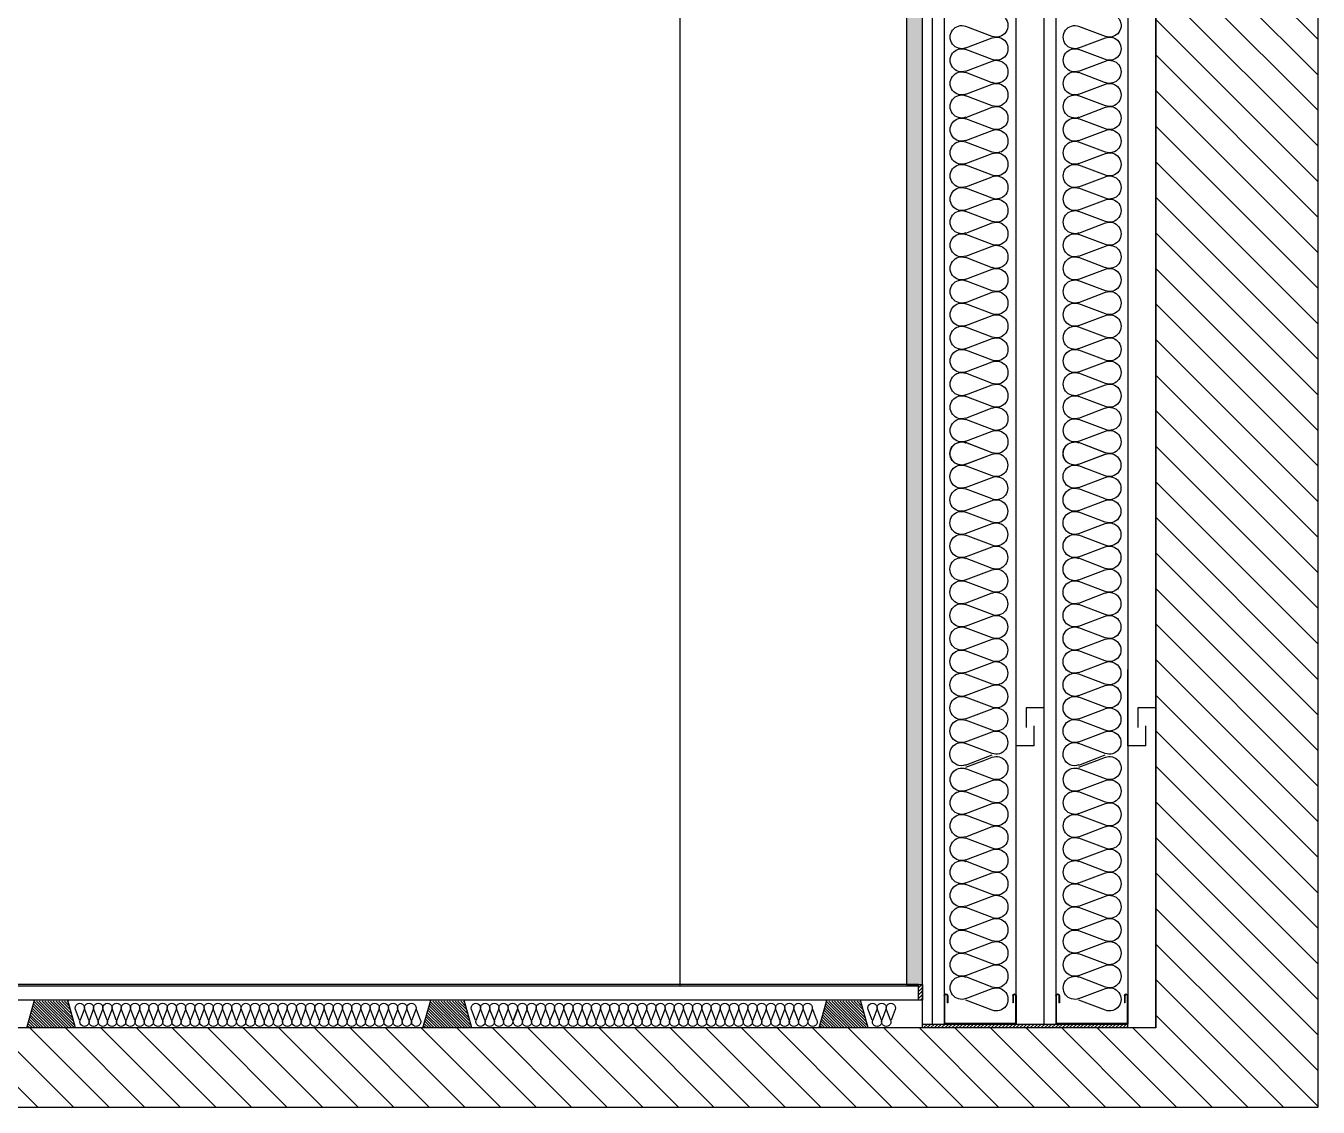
# Model space of a CAD drawing. Header units: millimetres. Extents: x 10 to 76.1, y 10 to 63.5.
# Drawn here: x 44.181 to 45.811, y 10 to 11.365 of the extents above; entities that cross this region are included whole.
import ezdxf

# ---------------------------------------------------------------- set-up
doc = ezdxf.new("R2010")
doc.units = ezdxf.units.MM
for name, color, linetype in [('durlok', 3, 'Continuous'), ('lana de vidrio', 2, 'Continuous'), ('PERFILES', 2, 'Continuous'), ('Puertas2d', 3, 'Continuous'), ('Relleno', 9, 'Continuous'), ('relleno2d', 9, 'Continuous')]:
    doc.layers.add(name, color=color, linetype=linetype)

# ---------------------------------------------------------------- blocks, each defined once
blk = doc.blocks.new('LP1-1')
at = {"layer": 'PERFILES'}
for p, q in [((-0.0964, 0.0391), (-0.0964, -0.0431)), ((0.1114, 0.0388), (0.1114, -0.0431)), ((0.0596, -0.0414), (0.0601, -0.0414)), ((0.0596, -0.0431), (0.0601, -0.0431))]:
    blk.add_line(p, q, dxfattribs=at)
at = {"layer": 'PERFILES', "color": 2}
for p, q in [((-0.0949, -0.0414), (-0.0949, 0.0386)), ((-0.0879, 0.0386), (-0.0879, 0.0185)), ((-0.0865, 0.0383), (-0.0865, 0.0185)), ((0.1015, 0.0396), (0.1015, 0.0184)), ((0.1032, 0.0392), (0.1032, 0.0184)), ((0.1096, -0.0414), (0.1096, 0.0392)), ((-0.0879, 0.0185), (-0.0865, 0.0185)), ((0.1015, 0.0184), (0.1032, 0.0184)), ((-0.0964, -0.0431), (-0.063, -0.0431)), ((-0.0949, -0.0414), (-0.063, -0.0414)), ((-0.063, -0.0414), (0.0596, -0.0414)), ((-0.063, -0.0431), (0.0596, -0.0431)), ((0.0601, -0.0414), (0.1096, -0.0414)), ((0.0601, -0.0431), (0.1114, -0.0431))]:
    blk.add_line(p, q, dxfattribs=at)
for centre, radius, start, end in [((-0.0914, 0.0387), 0.00497, 355.458, 174.5769), ((-0.0914, 0.0385), 0.00349, 0.9781, 180.2201), ((0.1065, 0.0392), 0.00497, 355.458, 174.5769), ((0.1064, 0.039), 0.00319, 3.6982, 175.1096)]:
    blk.add_arc(centre, radius, start, end, dxfattribs=at)
blk = doc.blocks.new('*X8')
at = {"color": 0}
for p, q in [((628.8661, 452.4359), (628.8968, 452.4666)), ((628.8665, 452.4328), (628.9003, 452.4666)), ((628.8674, 452.4408), (628.8932, 452.4666)), ((628.8688, 452.4457), (628.8897, 452.4666)), ((628.87, 452.4328), (628.9038, 452.4666)), ((628.8702, 452.4506), (628.8862, 452.4666)), ((628.8715, 452.4555), (628.8826, 452.4666)), ((628.8729, 452.4604), (628.8791, 452.4666)), ((628.8736, 452.4328), (628.9074, 452.4666)), ((628.8743, 452.4653), (628.8756, 452.4666)), ((628.8771, 452.4328), (628.9109, 452.4666)), ((628.8806, 452.4328), (628.9145, 452.4666)), ((628.8842, 452.4328), (628.9175, 452.4661)), ((628.8877, 452.4328), (628.9183, 452.4633)), ((628.8912, 452.4328), (628.9191, 452.4606)), ((628.8948, 452.4328), (628.9198, 452.4578)), ((628.8983, 452.4328), (628.9206, 452.4551)), ((628.9019, 452.4328), (628.9214, 452.4523)), ((628.9054, 452.4328), (628.9222, 452.4495)), ((628.9089, 452.4328), (628.9229, 452.4468)), ((628.9125, 452.4328), (628.9237, 452.444)), ((628.916, 452.4328), (628.9245, 452.4412)), ((628.9195, 452.4328), (628.9253, 452.4385)), ((628.9231, 452.4328), (628.926, 452.4357)), ((628.9266, 452.4328), (628.9268, 452.4329))]:
    blk.add_line(p, q, dxfattribs=at)

msp = doc.modelspace()

# ---------------------------------------------------------------- hatches: boundary and pattern name
at = {"extrusion": (-1.22465e-16, 0, -1)}
h = msp.add_hatch(dxfattribs=at)
h.set_pattern_fill('ANSI31', color=256, scale=0.001, angle=90)
h.set_pattern_definition([(135, (-55.8113595, -13.7664086), (-0.00224506403, -0.00224506403), [])])
h.paths.add_polyline_path([(-45.3121, 10.135), (-45.3071, 10.135), (-45.3071, 10.155), (-45.3121, 10.155)])
h = msp.add_hatch(dxfattribs=at)
h.set_pattern_fill('ANSI31', color=256, scale=0.001, angle=90)
h.set_pattern_definition([(135, (-55.8113595, -16.9214086), (-0.00224506403, -0.00224506403), [])])
h.paths.add_polyline_path([(-45.5714, 10.105), (-45.5714, 10.1), (-45.3121, 10.1), (-45.3121, 10.105)])
at = {"layer": 'Relleno'}
h = msp.add_hatch(dxfattribs=at)
h.set_pattern_fill('DOTS', color=256, scale=0.005, angle=90)
h.paths.add_polyline_path([(12.6675, 10.155), (12.6475, 10.155), (12.6475, 12.715), (12.6675, 12.715)])
h.paths.add_polyline_path([(12.96, 10.155), (12.94, 10.155), (12.94, 12.715), (12.96, 12.715)])
h.paths.add_polyline_path([(19.1807, 10.155), (19.1607, 10.155), (19.1607, 12.715), (19.1807, 12.715)])
h.paths.add_polyline_path([(36.6306, 10.155), (36.6506, 10.155), (36.6506, 12.7366), (36.6306, 12.7366)])
h.paths.add_polyline_path([(42.8514, 10.155), (42.8714, 10.155), (42.8714, 11.1), (42.8514, 11.1)])
h.paths.add_polyline_path([(43.1439, 10.155), (43.1639, 10.155), (43.1639, 11.1), (43.1439, 11.1)])
h.paths.add_polyline_path([(43.1439, 12.1), (43.1639, 12.1), (43.1639, 12.7366), (43.1439, 12.7366)])
h.paths.add_polyline_path([(42.8514, 12.1), (42.8714, 12.1), (42.8714, 12.7366), (42.8514, 12.7366)])
h.paths.add_polyline_path([(45.2921, 10.155), (45.3121, 10.155), (45.3121, 12.7366), (45.2921, 12.7366)])
h.paths.add_polyline_path([(36.8806, 25.5073), (36.9006, 25.5073), (36.9006, 22.9473), (36.8806, 22.9473)])
h.paths.add_polyline_path([(44.119, 23.9523), (44.139, 23.9523), (44.139, 22.9473), (44.119, 22.9473)])
h.paths.add_polyline_path([(44.1192, 24.8923), (44.1392, 24.8923), (44.1392, 25.1489), (44.1192, 25.1489)])
h.paths.add_polyline_path([(12.6675, 23.9214), (12.6475, 23.9214), (12.6475, 24.8664), (12.6675, 24.8664)])
h.paths.add_polyline_path([(12.6475, 25.8664), (12.6675, 25.8664), (12.6675, 26.4814), (12.6475, 26.4814)])
at = {"layer": 'relleno2d', "linetype": 'Continuous'}
h = msp.add_hatch(dxfattribs=at)
h.set_pattern_fill('ANSI31', color=8, scale=0.01, angle=90, style=0)
h.paths.add_polyline_path([(45.8114, 10.1), (45.8114, 13.26), (45.6064, 13.26), (45.6064, 10.1)])
h.paths.add_polyline_path([(36.1314, 13.26), (36.1314, 10.1), (36.3364, 10.1), (36.3364, 13.26)])
h = msp.add_hatch(dxfattribs=at)
h.set_pattern_fill('ANSI31', color=8, scale=0.01, angle=90, style=0)
h.paths.add_polyline_path([(45.8114, 10), (45.8114, 10.1), (36.1314, 10.1), (36.1314, 10)])

# ---------------------------------------------------------------- linework, layer by layer
at = {"linetype": 'Continuous', "extrusion": (0, 1, 0)}
for p, q in [((45.6064, 13.26), (45.6064, 10.1)), ((45.8114, 10.1), (45.8114, 13.26)), ((43.1489, 10.153), (45.3071, 10.153)), ((45.3071, 10.135), (43.1489, 10.135)), ((45.6064, 10.1), (36.3364, 10.1)), ((45.8114, 10), (45.8114, 10.1)), ((36.1314, 10), (45.8114, 10))]:
    msp.add_line(p, q, dxfattribs=at)
at = {"linetype": 'Continuous'}
msp.add_line((45.6064, 10.1), (45.6064, 13.26), dxfattribs=at)
at = {"color": 3, "extrusion": (-1.22465e-16, 0, -1)}
for p, q in [((45.4305, 10.4564), (45.4305, 10.5524)), ((45.5714, 10.4564), (45.5714, 10.5524)), ((45.4655, 10.5044), (45.443, 10.5044)), ((45.443, 10.5044), (45.443, 10.4794)), ((45.4655, 10.4084), (45.4655, 10.5044)), ((45.6064, 10.5044), (45.5839, 10.5044)), ((45.5839, 10.5044), (45.5839, 10.4794)), ((45.6064, 10.4084), (45.6064, 10.5044)), ((45.453, 10.4564), (45.453, 10.4814)), ((45.5939, 10.4564), (45.5939, 10.4814)), ((45.453, 10.4564), (45.4305, 10.4564)), ((45.5939, 10.4564), (45.5714, 10.4564))]:
    msp.add_line(p, q, dxfattribs=at)
at = {"extrusion": (-1.22465e-16, 0, -1)}
for p, q in [((45.3071, 10.155), (43.1489, 10.155)), ((45.3071, 10.153), (45.3071, 10.155)), ((45.3071, 10.135), (45.3071, 10.153)), ((45.3121, 10.1), (45.3121, 10.105)), ((45.3121, 10.105), (45.5714, 10.105)), ((45.5714, 10.1), (45.5714, 10.105))]:
    msp.add_line(p, q, dxfattribs=at)
at = {"color": 1, "extrusion": (-1.22465e-16, 0, -1)}
msp.add_lwpolyline([(-45.2921, 10.155), (-45.3121, 10.155), (-45.3121, 12.7366), (-45.2921, 12.7366)], close=True, dxfattribs=at)
at = {"extrusion": (-1.22465e-16, 0, -1)}
msp.add_lwpolyline([(-45.3121, 10.135), (-45.3071, 10.135), (-45.3071, 10.155), (-45.3121, 10.155)], close=True, dxfattribs=at)
at = {"layer": 'durlok', "extrusion": (0, 1, 0)}
for p, q in [((45.3121, 10.105), (45.3121, 13.255)), ((45.3396, 13.255), (45.3396, 10.1058)), ((45.4305, 10.1057), (45.4305, 13.255)), ((45.4655, 10.105), (45.4655, 13.255)), ((45.4805, 13.255), (45.4805, 10.1057)), ((45.5714, 13.255), (45.5714, 10.1057))]:
    msp.add_line(p, q, dxfattribs=at)
at = {"layer": 'durlok', "extrusion": (-1.22465e-16, 0, -1)}
for p, q in [((45.3246, 10.105), (45.3246, 13.255)), ((45.4655, 10.105), (45.4655, 13.255))]:
    msp.add_line(p, q, dxfattribs=at)
msp.add_arc((-45.3613, 10.6501), 0.0146, 249.2034, 110.7966, dxfattribs=at)
at = {"layer": 'lana de vidrio', "color": 2, "extrusion": (-1.22465e-16, 0, -1)}
for p, q in [((45.4002, 11.3519), (45.3668, 11.3646)), ((45.3668, 11.3373), (45.4002, 11.35)), ((45.5429, 11.3519), (45.5095, 11.3646)), ((45.5095, 11.3373), (45.5429, 11.35)), ((45.4002, 11.3227), (45.3668, 11.3354)), ((45.5429, 11.3227), (45.5095, 11.3354)), ((45.3668, 11.3081), (45.4002, 11.3208)), ((45.5095, 11.3081), (45.5429, 11.3208)), ((45.4002, 11.2935), (45.3668, 11.3062)), ((45.5429, 11.2935), (45.5095, 11.3062)), ((45.3668, 11.2789), (45.4002, 11.2916)), ((45.5095, 11.2789), (45.5429, 11.2916)), ((45.4002, 11.2643), (45.3668, 11.277)), ((45.5429, 11.2643), (45.5095, 11.277)), ((45.3668, 11.2497), (45.4002, 11.2624)), ((45.5095, 11.2497), (45.5429, 11.2624)), ((45.4002, 11.2351), (45.3668, 11.2478)), ((45.5429, 11.2351), (45.5095, 11.2478)), ((45.3668, 11.2205), (45.4002, 11.2332)), ((45.4002, 11.2059), (45.3668, 11.2186)), ((45.5095, 11.2205), (45.5429, 11.2332)), ((45.5429, 11.2059), (45.5095, 11.2186)), ((45.3668, 11.1913), (45.4002, 11.204)), ((45.5095, 11.1913), (45.5429, 11.204)), ((45.4002, 11.1767), (45.3668, 11.1894)), ((45.5429, 11.1767), (45.5095, 11.1894)), ((45.3668, 11.1621), (45.4002, 11.1748)), ((45.5095, 11.1621), (45.5429, 11.1748)), ((45.4002, 11.1475), (45.3668, 11.1602)), ((45.5429, 11.1475), (45.5095, 11.1602)), ((45.3668, 11.1329), (45.4002, 11.1456)), ((45.5095, 11.1329), (45.5429, 11.1456)), ((45.4002, 11.1183), (45.3668, 11.131)), ((45.5429, 11.1183), (45.5095, 11.131)), ((45.3668, 11.1037), (45.4002, 11.1164)), ((45.5095, 11.1037), (45.5429, 11.1164)), ((45.4002, 11.0891), (45.3668, 11.1018)), ((45.5429, 11.0891), (45.5095, 11.1018)), ((45.3668, 11.0745), (45.4002, 11.0872)), ((45.4002, 11.0599), (45.3668, 11.0726)), ((45.5095, 11.0745), (45.5429, 11.0872)), ((45.5429, 11.0599), (45.5095, 11.0726)), ((45.3668, 11.0453), (45.4002, 11.058)), ((45.5095, 11.0453), (45.5429, 11.058)), ((45.4002, 11.0307), (45.3668, 11.0434)), ((45.5429, 11.0307), (45.5095, 11.0434)), ((45.3668, 11.0161), (45.4002, 11.0288)), ((45.5095, 11.0161), (45.5429, 11.0288)), ((45.4002, 11.0015), (45.3668, 11.0142)), ((45.5429, 11.0015), (45.5095, 11.0142)), ((45.3668, 10.9869), (45.4002, 10.9996)), ((45.5095, 10.9869), (45.5429, 10.9996)), ((45.4002, 10.9723), (45.3668, 10.985)), ((45.5429, 10.9723), (45.5095, 10.985)), ((45.3668, 10.9577), (45.4002, 10.9704)), ((45.5095, 10.9577), (45.5429, 10.9704)), ((45.4002, 10.9431), (45.3668, 10.9558)), ((45.5429, 10.9431), (45.5095, 10.9558)), ((45.3668, 10.9285), (45.4002, 10.9412)), ((45.4002, 10.9139), (45.3668, 10.9266)), ((45.5095, 10.9285), (45.5429, 10.9412)), ((45.5429, 10.9139), (45.5095, 10.9266)), ((45.3668, 10.8993), (45.4002, 10.912)), ((45.5095, 10.8993), (45.5429, 10.912)), ((45.4002, 10.8847), (45.3668, 10.8974)), ((45.5429, 10.8847), (45.5095, 10.8974)), ((45.3668, 10.8701), (45.4002, 10.8828)), ((45.5095, 10.8701), (45.5429, 10.8828)), ((45.4002, 10.8555), (45.3668, 10.8682)), ((45.5429, 10.8555), (45.5095, 10.8682)), ((45.3668, 10.8409), (45.4002, 10.8536)), ((45.5095, 10.8409), (45.5429, 10.8536)), ((45.3999, 10.8263), (45.3665, 10.839)), ((45.4002, 10.8263), (45.3668, 10.839)), ((45.5427, 10.8263), (45.5093, 10.839)), ((45.5429, 10.8263), (45.5095, 10.839)), ((45.3665, 10.8117), (45.3999, 10.8244)), ((45.3668, 10.8117), (45.4002, 10.8244)), ((45.5093, 10.8117), (45.5427, 10.8244)), ((45.5095, 10.8117), (45.5429, 10.8244)), ((45.3999, 10.7971), (45.3665, 10.8098)), ((45.3665, 10.7825), (45.3999, 10.7952)), ((45.5427, 10.7971), (45.5093, 10.8098)), ((45.5093, 10.7825), (45.5427, 10.7952)), ((45.3999, 10.7679), (45.3665, 10.7806)), ((45.5427, 10.7679), (45.5093, 10.7806)), ((45.3665, 10.7533), (45.3999, 10.766)), ((45.5093, 10.7533), (45.5427, 10.766)), ((45.3999, 10.7387), (45.3665, 10.7514)), ((45.5427, 10.7387), (45.5093, 10.7514)), ((45.3665, 10.7241), (45.3999, 10.7368)), ((45.5093, 10.7241), (45.5427, 10.7368)), ((45.3999, 10.7095), (45.3665, 10.7222)), ((45.5427, 10.7095), (45.5093, 10.7222)), ((45.3665, 10.6949), (45.3999, 10.7076)), ((45.5093, 10.6949), (45.5427, 10.7076)), ((45.3999, 10.6803), (45.3665, 10.693)), ((45.5427, 10.6803), (45.5093, 10.693)), ((45.3665, 10.6657), (45.3999, 10.6784)), ((45.5093, 10.6657), (45.5427, 10.6784)), ((45.3999, 10.6511), (45.3665, 10.6638)), ((45.3665, 10.6365), (45.3999, 10.6492)), ((45.5427, 10.6511), (45.5093, 10.6638)), ((45.5093, 10.6365), (45.5427, 10.6492)), ((45.3999, 10.6219), (45.3665, 10.6346)), ((45.5427, 10.6219), (45.5093, 10.6346)), ((45.3665, 10.6073), (45.3999, 10.62)), ((45.5093, 10.6073), (45.5427, 10.62)), ((45.3999, 10.5927), (45.3665, 10.6054)), ((45.5427, 10.5927), (45.5093, 10.6054)), ((45.3665, 10.5781), (45.3999, 10.5908)), ((45.5093, 10.5781), (45.5427, 10.5908)), ((45.3999, 10.5635), (45.3665, 10.5762)), ((45.5427, 10.5635), (45.5093, 10.5762)), ((45.3665, 10.5489), (45.3999, 10.5616)), ((45.5093, 10.5489), (45.5427, 10.5616)), ((45.3999, 10.5342), (45.3665, 10.5469)), ((45.5427, 10.5342), (45.5093, 10.5469)), ((45.3665, 10.5196), (45.3999, 10.5323)), ((45.3999, 10.505), (45.3665, 10.5177)), ((45.5093, 10.5196), (45.5427, 10.5323)), ((45.5427, 10.505), (45.5093, 10.5177)), ((45.3665, 10.4904), (45.3999, 10.5031)), ((45.5093, 10.4904), (45.5427, 10.5031)), ((45.3999, 10.4758), (45.3665, 10.4885)), ((45.5427, 10.4758), (45.5093, 10.4885)), ((45.3665, 10.4612), (45.3999, 10.4739)), ((45.5093, 10.4612), (45.5427, 10.4739)), ((45.3999, 10.4466), (45.3665, 10.4593)), ((45.5427, 10.4466), (45.5093, 10.4593)), ((45.3665, 10.432), (45.3891, 10.4406)), ((45.3668, 10.4291), (45.3894, 10.4377)), ((45.3891, 10.4406), (45.3999, 10.4447)), ((45.3894, 10.4377), (45.4002, 10.4418)), ((45.5093, 10.432), (45.5319, 10.4406)), ((45.5095, 10.4291), (45.5322, 10.4377)), ((45.5319, 10.4406), (45.5427, 10.4447)), ((45.5322, 10.4377), (45.5429, 10.4418)), ((45.4002, 10.4145), (45.3668, 10.4272)), ((45.5429, 10.4145), (45.5095, 10.4272)), ((45.3668, 10.3999), (45.4002, 10.4126)), ((45.5095, 10.3999), (45.5429, 10.4126)), ((45.4002, 10.3853), (45.3668, 10.398)), ((45.5429, 10.3853), (45.5095, 10.398)), ((45.3668, 10.3707), (45.4002, 10.3834)), ((45.5095, 10.3707), (45.5429, 10.3834)), ((45.4002, 10.3561), (45.3668, 10.3688)), ((45.5429, 10.3561), (45.5095, 10.3688)), ((45.3668, 10.3415), (45.4002, 10.3542)), ((45.4002, 10.3269), (45.3668, 10.3396)), ((45.5095, 10.3415), (45.5429, 10.3542)), ((45.5429, 10.3269), (45.5095, 10.3396)), ((45.3668, 10.3123), (45.4002, 10.325)), ((45.5095, 10.3123), (45.5429, 10.325)), ((45.4002, 10.2977), (45.3668, 10.3104)), ((45.5429, 10.2977), (45.5095, 10.3104)), ((45.3668, 10.2831), (45.4002, 10.2958)), ((45.5095, 10.2831), (45.5429, 10.2958)), ((45.4002, 10.2685), (45.3668, 10.2812)), ((45.5429, 10.2685), (45.5095, 10.2812)), ((45.3668, 10.2539), (45.4002, 10.2666)), ((45.5095, 10.2539), (45.5429, 10.2666)), ((45.4002, 10.2393), (45.3668, 10.252)), ((45.5429, 10.2393), (45.5095, 10.252)), ((45.3668, 10.2247), (45.4002, 10.2374)), ((45.5095, 10.2247), (45.5429, 10.2374)), ((45.4002, 10.2101), (45.3668, 10.2228)), ((45.3668, 10.1955), (45.4002, 10.2082)), ((45.5429, 10.2101), (45.5095, 10.2228)), ((45.5095, 10.1955), (45.5429, 10.2082)), ((45.4002, 10.1809), (45.3668, 10.1936)), ((45.5429, 10.1809), (45.5095, 10.1936)), ((45.3668, 10.1663), (45.4002, 10.179)), ((45.5095, 10.1663), (45.5429, 10.179)), ((45.4002, 10.1517), (45.3668, 10.1644)), ((45.5429, 10.1517), (45.5095, 10.1644)), ((45.3668, 10.1371), (45.4002, 10.1498)), ((45.5095, 10.1371), (45.5429, 10.1498)), ((45.4002, 10.1225), (45.3668, 10.1352)), ((45.5429, 10.1225), (45.5095, 10.1352)), ((44.2485, 10.1099), (44.2434, 10.1232)), ((44.2543, 10.1232), (44.2492, 10.1099)), ((44.2601, 10.1099), (44.2551, 10.1232)), ((44.2659, 10.1232), (44.2609, 10.1099)), ((44.2717, 10.1099), (44.2667, 10.1232)), ((44.2775, 10.1232), (44.2725, 10.1099)), ((44.2833, 10.1099), (44.2783, 10.1232)), ((44.2891, 10.1232), (44.2841, 10.1099)), ((44.2949, 10.1099), (44.2899, 10.1232)), ((44.3008, 10.1232), (44.2957, 10.1099)), ((44.3066, 10.1099), (44.3015, 10.1232)), ((44.3124, 10.1232), (44.3073, 10.1099)), ((44.3182, 10.1099), (44.3131, 10.1232)), ((44.324, 10.1232), (44.3189, 10.1099)), ((44.3298, 10.1099), (44.3247, 10.1232)), ((44.3356, 10.1232), (44.3305, 10.1099)), ((44.3414, 10.1099), (44.3364, 10.1232)), ((44.3472, 10.1232), (44.3422, 10.1099)), ((44.353, 10.1099), (44.348, 10.1232)), ((44.3588, 10.1232), (44.3538, 10.1099)), ((44.3646, 10.1099), (44.3596, 10.1232)), ((44.3704, 10.1232), (44.3654, 10.1099)), ((44.3762, 10.1099), (44.3712, 10.1232)), ((44.3821, 10.1232), (44.377, 10.1099)), ((44.3879, 10.1099), (44.3828, 10.1232)), ((44.3937, 10.1232), (44.3886, 10.1099)), ((44.3995, 10.1099), (44.3944, 10.1232)), ((44.4053, 10.1232), (44.4002, 10.1099)), ((44.4111, 10.1099), (44.406, 10.1232)), ((44.4169, 10.1232), (44.4118, 10.1099)), ((44.4227, 10.1099), (44.4176, 10.1232)), ((44.4285, 10.1232), (44.4235, 10.1099)), ((44.4343, 10.1099), (44.4293, 10.1232)), ((44.4401, 10.1232), (44.4351, 10.1099)), ((44.4459, 10.1099), (44.4409, 10.1232)), ((44.4521, 10.1232), (44.4471, 10.1099)), ((44.4579, 10.1099), (44.4529, 10.1232)), ((44.4637, 10.1232), (44.4587, 10.1099)), ((44.4695, 10.1099), (44.4645, 10.1232)), ((44.4695, 10.1099), (44.4645, 10.1232)), ((44.4753, 10.1232), (44.4703, 10.1099)), ((44.4811, 10.1099), (44.4761, 10.1232)), ((44.487, 10.1232), (44.4819, 10.1099)), ((44.4928, 10.1099), (44.4877, 10.1232)), ((44.4986, 10.1232), (44.4935, 10.1099)), ((44.5044, 10.1099), (44.4993, 10.1232)), ((44.5102, 10.1232), (44.5051, 10.1099)), ((44.516, 10.1099), (44.5109, 10.1232)), ((44.5218, 10.1232), (44.5167, 10.1099)), ((44.5276, 10.1099), (44.5226, 10.1232)), ((44.5334, 10.1232), (44.5284, 10.1099)), ((44.5392, 10.1099), (44.5342, 10.1232)), ((44.545, 10.1232), (44.54, 10.1099)), ((44.5508, 10.1099), (44.5458, 10.1232)), ((44.5566, 10.1232), (44.5516, 10.1099)), ((44.5566, 10.1232), (44.5516, 10.1099)), ((44.5624, 10.1099), (44.5574, 10.1232)), ((44.5683, 10.1232), (44.5632, 10.1099)), ((44.5741, 10.1099), (44.569, 10.1232)), ((44.5799, 10.1232), (44.5748, 10.1099)), ((44.5857, 10.1099), (44.5806, 10.1232)), ((44.5915, 10.1232), (44.5864, 10.1099)), ((44.5973, 10.1099), (44.5922, 10.1232)), ((44.6031, 10.1232), (44.598, 10.1099)), ((44.6089, 10.1099), (44.6038, 10.1232)), ((44.6147, 10.1232), (44.6097, 10.1099)), ((44.6205, 10.1099), (44.6155, 10.1232)), ((44.6263, 10.1232), (44.6213, 10.1099)), ((44.6321, 10.1099), (44.6271, 10.1232)), ((44.6379, 10.1232), (44.6329, 10.1099)), ((44.6437, 10.1099), (44.6387, 10.1232)), ((44.6495, 10.1232), (44.6445, 10.1099)), ((44.6554, 10.1099), (44.6503, 10.1232)), ((44.6612, 10.1232), (44.6561, 10.1099)), ((44.667, 10.1099), (44.6619, 10.1232)), ((44.6728, 10.1232), (44.6677, 10.1099)), ((44.6786, 10.1099), (44.6735, 10.1232)), ((44.7483, 10.1099), (44.7432, 10.1232)), ((44.7541, 10.1232), (44.749, 10.1099)), ((44.7599, 10.1099), (44.7548, 10.1232)), ((44.7657, 10.1232), (44.7606, 10.1099)), ((44.7715, 10.1099), (44.7664, 10.1232)), ((44.7773, 10.1232), (44.7723, 10.1099)), ((44.7831, 10.1099), (44.7781, 10.1232)), ((44.7889, 10.1232), (44.7839, 10.1099)), ((44.7947, 10.1099), (44.7897, 10.1232)), ((44.8005, 10.1232), (44.7955, 10.1099)), ((44.8011, 10.1232), (44.796, 10.1099)), ((44.8069, 10.1099), (44.8019, 10.1232)), ((44.8127, 10.1232), (44.8077, 10.1099)), ((44.8185, 10.1099), (44.8135, 10.1232)), ((44.8185, 10.1099), (44.8135, 10.1232)), ((44.8243, 10.1232), (44.8193, 10.1099)), ((44.8301, 10.1099), (44.8251, 10.1232)), ((44.8359, 10.1232), (44.8309, 10.1099)), ((44.8417, 10.1099), (44.8367, 10.1232)), ((44.8476, 10.1232), (44.8425, 10.1099)), ((44.8534, 10.1099), (44.8483, 10.1232)), ((44.8592, 10.1232), (44.8541, 10.1099)), ((44.865, 10.1099), (44.8599, 10.1232)), ((44.8708, 10.1232), (44.8657, 10.1099)), ((44.8766, 10.1099), (44.8715, 10.1232)), ((44.8824, 10.1232), (44.8773, 10.1099)), ((44.8882, 10.1099), (44.8832, 10.1232)), ((44.894, 10.1232), (44.889, 10.1099)), ((44.8998, 10.1099), (44.8948, 10.1232)), ((44.9056, 10.1232), (44.9006, 10.1099)), ((44.9114, 10.1099), (44.9064, 10.1232)), ((44.9172, 10.1232), (44.9122, 10.1099)), ((44.923, 10.1099), (44.918, 10.1232)), ((44.9289, 10.1232), (44.9238, 10.1099)), ((44.9347, 10.1099), (44.9296, 10.1232)), ((44.9405, 10.1232), (44.9354, 10.1099)), ((44.9463, 10.1099), (44.9412, 10.1232)), ((44.9521, 10.1232), (44.947, 10.1099)), ((44.9579, 10.1099), (44.9528, 10.1232)), ((44.9637, 10.1232), (44.9586, 10.1099)), ((44.9695, 10.1099), (44.9645, 10.1232)), ((44.9753, 10.1232), (44.9703, 10.1099)), ((44.9811, 10.1099), (44.9761, 10.1232)), ((44.9869, 10.1232), (44.9819, 10.1099)), ((44.9927, 10.1099), (44.9877, 10.1232)), ((44.9985, 10.1232), (44.9935, 10.1099)), ((45.0043, 10.1099), (44.9993, 10.1232)), ((45.0101, 10.1232), (45.0051, 10.1099)), ((45.016, 10.1099), (45.0109, 10.1232)), ((45.0218, 10.1232), (45.0167, 10.1099)), ((45.0276, 10.1099), (45.0225, 10.1232)), ((45.0334, 10.1232), (45.0283, 10.1099)), ((45.0392, 10.1099), (45.0341, 10.1232)), ((45.045, 10.1232), (45.0399, 10.1099)), ((45.0508, 10.1099), (45.0457, 10.1232)), ((45.0566, 10.1232), (45.0516, 10.1099)), ((45.0624, 10.1099), (45.0574, 10.1232)), ((45.0682, 10.1232), (45.0632, 10.1099)), ((45.074, 10.1099), (45.069, 10.1232)), ((45.0798, 10.1232), (45.0748, 10.1099)), ((45.0856, 10.1099), (45.0806, 10.1232)), ((45.0914, 10.1232), (45.0864, 10.1099)), ((45.0973, 10.1099), (45.0922, 10.1232)), ((45.1031, 10.1232), (45.098, 10.1099)), ((45.1089, 10.1099), (45.1038, 10.1232)), ((45.1147, 10.1232), (45.1096, 10.1099)), ((45.1205, 10.1099), (45.1154, 10.1232)), ((45.1263, 10.1232), (45.1212, 10.1099)), ((45.1321, 10.1099), (45.127, 10.1232)), ((45.1379, 10.1232), (45.1329, 10.1099)), ((45.1437, 10.1099), (45.1387, 10.1232)), ((45.1495, 10.1232), (45.1445, 10.1099)), ((45.1553, 10.1099), (45.1503, 10.1232)), ((45.1611, 10.1232), (45.1561, 10.1099)), ((45.1669, 10.1099), (45.1619, 10.1232)), ((45.1731, 10.1232), (45.1681, 10.1099)), ((45.1789, 10.1099), (45.1739, 10.1232)), ((45.2486, 10.1099), (45.2436, 10.1232)), ((45.2544, 10.1232), (45.2494, 10.1099)), ((45.2602, 10.1099), (45.2552, 10.1232)), ((45.266, 10.1232), (45.261, 10.1099)), ((45.2718, 10.1099), (45.2668, 10.1232)), ((45.2776, 10.1232), (45.2726, 10.1099))]:
    msp.add_line(p, q, dxfattribs=at)
at = {"layer": 'lana de vidrio', "extrusion": (-1.22465e-16, 0, -1)}
for p, q in [((44.1818, 10.1), (44.1916, 10.135)), ((44.2337, 10.135), (44.1916, 10.135)), ((44.2434, 10.1), (44.2337, 10.135)), ((44.6818, 10.1), (44.6916, 10.135)), ((44.7337, 10.135), (44.6916, 10.135)), ((44.7434, 10.1), (44.7337, 10.135)), ((45.1818, 10.1), (45.1916, 10.135)), ((45.2337, 10.135), (45.1916, 10.135)), ((45.2434, 10.1), (45.2337, 10.135))]:
    msp.add_line(p, q, dxfattribs=at)
at = {"layer": 'lana de vidrio', "color": 2, "extrusion": (-1.22465e-16, 0, -1)}
for centre, radius, start, end in [((-45.3616, 11.351), 0.0146, 249.2034, 110.7966), ((-45.4054, 11.3656), 0.0146, 139.145, 290.7966), ((-45.5043, 11.351), 0.0146, 249.2034, 110.7966), ((-45.5481, 11.3656), 0.0146, 139.145, 290.7966), ((-45.4054, 11.3364), 0.0146, 69.2034, 290.7966), ((-45.5481, 11.3364), 0.0146, 69.2034, 290.7966), ((-45.3616, 11.3218), 0.0146, 249.2034, 110.7966), ((-45.5043, 11.3218), 0.0146, 249.2034, 110.7966), ((-45.4054, 11.3072), 0.0146, 69.2034, 290.7966), ((-45.5481, 11.3072), 0.0146, 69.2034, 290.7966), ((-45.3616, 11.2926), 0.0146, 249.2034, 110.7966), ((-45.5043, 11.2926), 0.0146, 249.2034, 110.7966), ((-45.4054, 11.278), 0.0146, 69.2034, 290.7966), ((-45.5481, 11.278), 0.0146, 69.2034, 290.7966), ((-45.3616, 11.2634), 0.0146, 249.2034, 110.7966), ((-45.5043, 11.2634), 0.0146, 249.2034, 110.7966), ((-45.4054, 11.2488), 0.0146, 69.2034, 290.7966), ((-45.5481, 11.2488), 0.0146, 69.2034, 290.7966), ((-45.3616, 11.2342), 0.0146, 249.2034, 110.7966), ((-45.4054, 11.2196), 0.0146, 69.2034, 290.7966), ((-45.5043, 11.2342), 0.0146, 249.2034, 110.7966), ((-45.5481, 11.2196), 0.0146, 69.2034, 290.7966), ((-45.3616, 11.205), 0.0146, 249.2034, 110.7966), ((-45.5043, 11.205), 0.0146, 249.2034, 110.7966), ((-45.4054, 11.1904), 0.0146, 69.2034, 290.7966), ((-45.5481, 11.1904), 0.0146, 69.2034, 290.7966), ((-45.3616, 11.1758), 0.0146, 249.2034, 110.7966), ((-45.5043, 11.1758), 0.0146, 249.2034, 110.7966), ((-45.4054, 11.1612), 0.0146, 69.2034, 290.7966), ((-45.5481, 11.1612), 0.0146, 69.2034, 290.7966), ((-45.3616, 11.1466), 0.0146, 249.2034, 110.7966), ((-45.5043, 11.1466), 0.0146, 249.2034, 110.7966), ((-45.4054, 11.132), 0.0146, 69.2034, 290.7966), ((-45.5481, 11.132), 0.0146, 69.2034, 290.7966), ((-45.3616, 11.1174), 0.0146, 249.2034, 110.7966), ((-45.5043, 11.1174), 0.0146, 249.2034, 110.7966), ((-45.4054, 11.1028), 0.0146, 69.2034, 290.7966), ((-45.5481, 11.1028), 0.0146, 69.2034, 290.7966), ((-45.3616, 11.0882), 0.0146, 249.2034, 110.7966), ((-45.4054, 11.0736), 0.0146, 69.2034, 290.7966), ((-45.5043, 11.0882), 0.0146, 249.2034, 110.7966), ((-45.5481, 11.0736), 0.0146, 69.2034, 290.7966), ((-45.3616, 11.059), 0.0146, 249.2034, 110.7966), ((-45.5043, 11.059), 0.0146, 249.2034, 110.7966), ((-45.4054, 11.0444), 0.0146, 69.2034, 290.7966), ((-45.5481, 11.0444), 0.0146, 69.2034, 290.7966), ((-45.3616, 11.0298), 0.0146, 249.2034, 110.7966), ((-45.5043, 11.0298), 0.0146, 249.2034, 110.7966), ((-45.4054, 11.0152), 0.0146, 69.2034, 290.7966), ((-45.5481, 11.0152), 0.0146, 69.2034, 290.7966), ((-45.3616, 11.0006), 0.0146, 249.2034, 110.7966), ((-45.5043, 11.0006), 0.0146, 249.2034, 110.7966), ((-45.4054, 10.986), 0.0146, 69.2034, 290.7966), ((-45.5481, 10.986), 0.0146, 69.2034, 290.7966), ((-45.3616, 10.9714), 0.0146, 249.2034, 110.7966), ((-45.5043, 10.9714), 0.0146, 249.2034, 110.7966), ((-45.3616, 10.9421), 0.0146, 249.2034, 110.7966), ((-45.4054, 10.9567), 0.0146, 69.2034, 290.7966), ((-45.5043, 10.9421), 0.0146, 249.2034, 110.7966), ((-45.5481, 10.9567), 0.0146, 69.2034, 290.7966), ((-45.4054, 10.9275), 0.0146, 69.2034, 290.7966), ((-45.5481, 10.9275), 0.0146, 69.2034, 290.7966), ((-45.3616, 10.9129), 0.0146, 249.2034, 110.7966), ((-45.5043, 10.9129), 0.0146, 249.2034, 110.7966), ((-45.4054, 10.8983), 0.0146, 69.2034, 290.7966), ((-45.5481, 10.8983), 0.0146, 69.2034, 290.7966), ((-45.3616, 10.8837), 0.0146, 249.2034, 110.7966), ((-45.5043, 10.8837), 0.0146, 249.2034, 110.7966), ((-45.4054, 10.8691), 0.0146, 69.2034, 290.7966), ((-45.5481, 10.8691), 0.0146, 69.2034, 290.7966), ((-45.3616, 10.8545), 0.0146, 249.2034, 110.7966), ((-45.5043, 10.8545), 0.0146, 249.2034, 110.7966), ((-45.4054, 10.8399), 0.0146, 69.2034, 290.7966), ((-45.5481, 10.8399), 0.0146, 69.2034, 290.7966), ((-45.3613, 10.8253), 0.0146, 249.2034, 110.7966), ((-45.3616, 10.8253), 0.0146, 249.2034, 110.7966), ((-45.5041, 10.8253), 0.0146, 249.2034, 110.7966), ((-45.5043, 10.8253), 0.0146, 249.2034, 110.7966), ((-45.3613, 10.7961), 0.0146, 249.2034, 110.7966), ((-45.4051, 10.8107), 0.0146, 69.2034, 290.7966), ((-45.5041, 10.7961), 0.0146, 249.2034, 110.7966), ((-45.5479, 10.8107), 0.0146, 69.2034, 290.7966), ((-45.4051, 10.7815), 0.0146, 69.2034, 290.7966), ((-45.5479, 10.7815), 0.0146, 69.2034, 290.7966), ((-45.3613, 10.7669), 0.0146, 249.2034, 110.7966), ((-45.5041, 10.7669), 0.0146, 249.2034, 110.7966), ((-45.4051, 10.7523), 0.0146, 69.2034, 290.7966), ((-45.5479, 10.7523), 0.0146, 69.2034, 290.7966), ((-45.3613, 10.7377), 0.0146, 249.2034, 110.7966), ((-45.5041, 10.7377), 0.0146, 249.2034, 110.7966), ((-45.4051, 10.7231), 0.0146, 69.2034, 290.7966), ((-45.5479, 10.7231), 0.0146, 69.2034, 290.7966), ((-45.3613, 10.7085), 0.0146, 249.2034, 110.7966), ((-45.5041, 10.7085), 0.0146, 249.2034, 110.7966), ((-45.4051, 10.6939), 0.0146, 69.2034, 290.7966), ((-45.5479, 10.6939), 0.0146, 69.2034, 290.7966), ((-45.3613, 10.6793), 0.0146, 249.2034, 110.7966), ((-45.4051, 10.6647), 0.0146, 69.2034, 290.7966), ((-45.5041, 10.6793), 0.0146, 249.2034, 110.7966), ((-45.5479, 10.6647), 0.0146, 69.2034, 290.7966), ((-45.5041, 10.6501), 0.0146, 249.2034, 110.7966), ((-45.4051, 10.6355), 0.0146, 69.2034, 290.7966), ((-45.5479, 10.6355), 0.0146, 69.2034, 290.7966), ((-45.3613, 10.6209), 0.0146, 249.2034, 110.7966), ((-45.5041, 10.6209), 0.0146, 249.2034, 110.7966), ((-45.4051, 10.6063), 0.0146, 69.2034, 290.7966), ((-45.5479, 10.6063), 0.0146, 69.2034, 290.7966), ((-45.3613, 10.5917), 0.0146, 249.2034, 110.7966), ((-45.5041, 10.5917), 0.0146, 249.2034, 110.7966), ((-45.4051, 10.5771), 0.0146, 69.2034, 290.7966), ((-45.5479, 10.5771), 0.0146, 69.2034, 290.7966), ((-45.3613, 10.5625), 0.0146, 249.2034, 110.7966), ((-45.5041, 10.5625), 0.0146, 249.2034, 110.7966), ((-45.4051, 10.5479), 0.0146, 69.2034, 290.7966), ((-45.5479, 10.5479), 0.0146, 69.2034, 290.7966), ((-45.3613, 10.5333), 0.0146, 249.2034, 110.7966), ((-45.4051, 10.5187), 0.0146, 69.2034, 290.7966), ((-45.5041, 10.5333), 0.0146, 249.2034, 110.7966), ((-45.5479, 10.5187), 0.0146, 69.2034, 290.7966), ((-45.3613, 10.5041), 0.0146, 249.2034, 110.7966), ((-45.5041, 10.5041), 0.0146, 249.2034, 110.7966), ((-45.4051, 10.4895), 0.0146, 69.2034, 290.7966), ((-45.5479, 10.4895), 0.0146, 69.2034, 290.7966), ((-45.3613, 10.4749), 0.0146, 249.2034, 110.7966), ((-45.5041, 10.4749), 0.0146, 249.2034, 110.7966), ((-45.4051, 10.4603), 0.0146, 69.2034, 290.7966), ((-45.5479, 10.4603), 0.0146, 69.2034, 290.7966), ((-45.3613, 10.4457), 0.0146, 339.7858, 110.7966), ((-45.5041, 10.4457), 0.0146, 339.7858, 110.7966), ((-45.3613, 10.4457), 0.0146, 249.2034, 339.7661), ((-45.4054, 10.4281), 0.0146, 69.2034, 139.1205), ((-45.4054, 10.4281), 0.0146, 139.145, 290.7966), ((-45.5041, 10.4457), 0.0146, 249.2034, 339.7661), ((-45.5481, 10.4281), 0.0146, 69.2034, 139.1205), ((-45.5481, 10.4281), 0.0146, 139.145, 290.7966), ((-45.3616, 10.4135), 0.0146, 249.2034, 110.7966), ((-45.5043, 10.4135), 0.0146, 249.2034, 110.7966), ((-45.4054, 10.3989), 0.0146, 69.2034, 290.7966), ((-45.5481, 10.3989), 0.0146, 69.2034, 290.7966), ((-45.3616, 10.3843), 0.0146, 249.2034, 110.7966), ((-45.5043, 10.3843), 0.0146, 249.2034, 110.7966), ((-45.3616, 10.3551), 0.0146, 249.2034, 110.7966), ((-45.4054, 10.3697), 0.0146, 69.2034, 290.7966), ((-45.5043, 10.3551), 0.0146, 249.2034, 110.7966), ((-45.5481, 10.3697), 0.0146, 69.2034, 290.7966), ((-45.4054, 10.3405), 0.0146, 69.2034, 290.7966), ((-45.5481, 10.3405), 0.0146, 69.2034, 290.7966), ((-45.3616, 10.3259), 0.0146, 249.2034, 110.7966), ((-45.5043, 10.3259), 0.0146, 249.2034, 110.7966), ((-45.4054, 10.3113), 0.0146, 69.2034, 290.7966), ((-45.5481, 10.3113), 0.0146, 69.2034, 290.7966), ((-45.3616, 10.2967), 0.0146, 249.2034, 110.7966), ((-45.5043, 10.2967), 0.0146, 249.2034, 110.7966), ((-45.4054, 10.2821), 0.0146, 69.2034, 290.7966), ((-45.5481, 10.2821), 0.0146, 69.2034, 290.7966), ((-45.3616, 10.2675), 0.0146, 249.2034, 110.7966), ((-45.5043, 10.2675), 0.0146, 249.2034, 110.7966), ((-45.4054, 10.2529), 0.0146, 69.2034, 290.7966), ((-45.5481, 10.2529), 0.0146, 69.2034, 290.7966), ((-45.3616, 10.2383), 0.0146, 249.2034, 110.7966), ((-45.5043, 10.2383), 0.0146, 249.2034, 110.7966), ((-45.3616, 10.2091), 0.0146, 249.2034, 110.7966), ((-45.4054, 10.2237), 0.0146, 69.2034, 290.7966), ((-45.5043, 10.2091), 0.0146, 249.2034, 110.7966), ((-45.5481, 10.2237), 0.0146, 69.2034, 290.7966), ((-45.4054, 10.1945), 0.0146, 69.2034, 290.7966), ((-45.5481, 10.1945), 0.0146, 69.2034, 290.7966), ((-45.3616, 10.1799), 0.0146, 249.2034, 110.7966), ((-45.5043, 10.1799), 0.0146, 249.2034, 110.7966), ((-45.4054, 10.1653), 0.0146, 69.2034, 290.7966), ((-45.5481, 10.1653), 0.0146, 69.2034, 290.7966), ((-45.3616, 10.1507), 0.0146, 249.2034, 110.7966), ((-45.5043, 10.1507), 0.0146, 249.2034, 110.7966), ((-45.4054, 10.1361), 0.0146, 69.2034, 290.7966), ((-45.5481, 10.1361), 0.0146, 69.2034, 290.7966), ((-44.2489, 10.1253), 0.00581, 339.2034, 200.7966), ((-44.2605, 10.1253), 0.00581, 339.2034, 200.7966), ((-44.2721, 10.1253), 0.00581, 339.2034, 200.7966), ((-44.2837, 10.1253), 0.00581, 339.2034, 200.7966), ((-44.2953, 10.1253), 0.00581, 339.2034, 200.7966), ((-44.3069, 10.1253), 0.00581, 339.2034, 200.7966), ((-44.3186, 10.1253), 0.00581, 339.2034, 200.7966), ((-44.3302, 10.1253), 0.00581, 339.2034, 200.7966), ((-44.3418, 10.1253), 0.00581, 339.2034, 200.7966), ((-44.3534, 10.1253), 0.00581, 339.2034, 200.7966), ((-44.365, 10.1253), 0.00581, 339.2034, 200.7966), ((-44.3766, 10.1253), 0.00581, 339.2034, 200.7966), ((-44.3882, 10.1253), 0.00581, 339.2034, 200.7966), ((-44.3998, 10.1253), 0.00581, 339.2034, 200.7966), ((-44.4115, 10.1253), 0.00581, 339.2034, 200.7966), ((-44.4231, 10.1253), 0.00581, 339.2034, 200.7966), ((-44.4347, 10.1253), 0.00581, 339.2034, 200.7966), ((-44.4463, 10.1253), 0.00581, 339.2034, 200.7966), ((-44.4583, 10.1253), 0.00581, 339.2034, 200.7966), ((-44.4699, 10.1253), 0.00581, 339.2034, 200.7966), ((-44.4815, 10.1253), 0.00581, 339.2034, 200.7966), ((-44.4931, 10.1253), 0.00581, 339.2034, 200.7966), ((-44.5048, 10.1253), 0.00581, 339.2034, 200.7966), ((-44.5164, 10.1253), 0.00581, 339.2034, 200.7966), ((-44.528, 10.1253), 0.00581, 339.2034, 200.7966), ((-44.5396, 10.1253), 0.00581, 339.2034, 200.7966), ((-44.5512, 10.1253), 0.00581, 339.2034, 200.7966), ((-44.5628, 10.1253), 0.00581, 339.2034, 200.7966), ((-44.5744, 10.1253), 0.00581, 339.2034, 200.7966), ((-44.5861, 10.1253), 0.00581, 339.2034, 200.7966), ((-44.5977, 10.1253), 0.00581, 339.2034, 200.7966), ((-44.6093, 10.1253), 0.00581, 339.2034, 200.7966), ((-44.6209, 10.1253), 0.00581, 339.2034, 200.7966), ((-44.6325, 10.1253), 0.00581, 339.2034, 200.7966), ((-44.6441, 10.1253), 0.00581, 339.2034, 200.7966), ((-44.6557, 10.1253), 0.00581, 339.2034, 200.7966), ((-44.6673, 10.1253), 0.00581, 339.2034, 200.7966), ((-44.7486, 10.1253), 0.00581, 339.2034, 200.7966), ((-44.7603, 10.1253), 0.00581, 339.2034, 200.7966), ((-44.7719, 10.1253), 0.00581, 339.2034, 200.7966), ((-44.7835, 10.1253), 0.00581, 339.2034, 200.7966), ((-44.7951, 10.1253), 0.00581, 339.2034, 200.7966), ((-44.8073, 10.1253), 0.00581, 339.2034, 200.7966), ((-44.8189, 10.1253), 0.00581, 339.2034, 200.7966), ((-44.8305, 10.1253), 0.00581, 339.2034, 200.7966), ((-44.8421, 10.1253), 0.00581, 339.2034, 200.7966), ((-44.8537, 10.1253), 0.00581, 339.2034, 200.7966), ((-44.8654, 10.1253), 0.00581, 339.2034, 200.7966), ((-44.877, 10.1253), 0.00581, 339.2034, 200.7966), ((-44.8886, 10.1253), 0.00581, 339.2034, 200.7966), ((-44.9002, 10.1253), 0.00581, 339.2034, 200.7966), ((-44.9118, 10.1253), 0.00581, 339.2034, 200.7966), ((-44.9234, 10.1253), 0.00581, 339.2034, 200.7966), ((-44.935, 10.1253), 0.00581, 339.2034, 200.7966), ((-44.9467, 10.1253), 0.00581, 339.2034, 200.7966), ((-44.9583, 10.1253), 0.00581, 339.2034, 200.7966), ((-44.9699, 10.1253), 0.00581, 339.2034, 200.7966), ((-44.9815, 10.1253), 0.00581, 339.2034, 200.7966), ((-44.9931, 10.1253), 0.00581, 339.2034, 200.7966), ((-45.0047, 10.1253), 0.00581, 339.2034, 200.7966), ((-45.0163, 10.1253), 0.00581, 339.2034, 200.7966), ((-45.0279, 10.1253), 0.00581, 339.2034, 200.7966), ((-45.0396, 10.1253), 0.00581, 339.2034, 200.7966), ((-45.0512, 10.1253), 0.00581, 339.2034, 200.7966), ((-45.0628, 10.1253), 0.00581, 339.2034, 200.7966), ((-45.0744, 10.1253), 0.00581, 339.2034, 200.7966), ((-45.086, 10.1253), 0.00581, 339.2034, 200.7966), ((-45.0976, 10.1253), 0.00581, 339.2034, 200.7966), ((-45.1092, 10.1253), 0.00581, 339.2034, 200.7966), ((-45.1209, 10.1253), 0.00581, 339.2034, 200.7966), ((-45.1325, 10.1253), 0.00581, 339.2034, 200.7966), ((-45.1441, 10.1253), 0.00581, 339.2034, 200.7966), ((-45.1557, 10.1253), 0.00581, 339.2034, 200.7966), ((-45.1673, 10.1253), 0.00581, 339.2034, 200.7966), ((-45.249, 10.1253), 0.00581, 339.2034, 200.7966), ((-45.2606, 10.1253), 0.00581, 339.2034, 200.7966), ((-45.2722, 10.1253), 0.00581, 339.2034, 200.7966), ((-44.2547, 10.1078), 0.00581, 159.2034, 20.7966), ((-44.2663, 10.1078), 0.00581, 159.2034, 20.7966), ((-44.2779, 10.1078), 0.00581, 159.2034, 20.7966), ((-44.2895, 10.1078), 0.00581, 159.2034, 20.7966), ((-44.3011, 10.1078), 0.00581, 159.2034, 20.7966), ((-44.3127, 10.1078), 0.00581, 159.2034, 20.7966), ((-44.3244, 10.1078), 0.00581, 159.2034, 20.7966), ((-44.336, 10.1078), 0.00581, 159.2034, 20.7966), ((-44.3476, 10.1078), 0.00581, 159.2034, 20.7966), ((-44.3592, 10.1078), 0.00581, 159.2034, 20.7966), ((-44.3708, 10.1078), 0.00581, 159.2034, 20.7966), ((-44.3824, 10.1078), 0.00581, 159.2034, 20.7966), ((-44.394, 10.1078), 0.00581, 159.2034, 20.7966), ((-44.4057, 10.1078), 0.00581, 159.2034, 20.7966), ((-44.4173, 10.1078), 0.00581, 159.2034, 20.7966), ((-44.4289, 10.1078), 0.00581, 159.2034, 20.7966), ((-44.4405, 10.1078), 0.00581, 159.2034, 20.7966), ((-44.4525, 10.1078), 0.00581, 159.2034, 20.7966), ((-44.4641, 10.1078), 0.00581, 159.2034, 20.7966), ((-44.4757, 10.1078), 0.00581, 159.2034, 20.7966), ((-44.4873, 10.1078), 0.00581, 159.2034, 20.7966), ((-44.4989, 10.1078), 0.00581, 159.2034, 20.7966), ((-44.5106, 10.1078), 0.00581, 159.2034, 20.7966), ((-44.5222, 10.1078), 0.00581, 159.2034, 20.7966), ((-44.5338, 10.1078), 0.00581, 159.2034, 20.7966), ((-44.5454, 10.1078), 0.00581, 159.2034, 20.7966), ((-44.557, 10.1078), 0.00581, 159.2034, 20.7966), ((-44.5686, 10.1078), 0.00581, 159.2034, 20.7966), ((-44.5802, 10.1078), 0.00581, 159.2034, 20.7966), ((-44.5919, 10.1078), 0.00581, 159.2034, 20.7966), ((-44.6035, 10.1078), 0.00581, 159.2034, 20.7966), ((-44.6151, 10.1078), 0.00581, 159.2034, 20.7966), ((-44.6267, 10.1078), 0.00581, 159.2034, 20.7966), ((-44.6383, 10.1078), 0.00581, 159.2034, 20.7966), ((-44.6499, 10.1078), 0.00581, 159.2034, 20.7966), ((-44.6615, 10.1078), 0.00581, 159.2034, 20.7966), ((-44.6732, 10.1078), 0.00581, 159.2034, 20.7966), ((-44.7545, 10.1078), 0.00581, 159.2034, 20.7966), ((-44.7661, 10.1078), 0.00581, 159.2034, 20.7966), ((-44.7777, 10.1078), 0.00581, 159.2034, 20.7966), ((-44.7893, 10.1078), 0.00581, 159.2034, 20.7966), ((-44.8015, 10.1078), 0.00581, 159.2034, 20.7966), ((-44.8131, 10.1078), 0.00581, 159.2034, 20.7966), ((-44.8247, 10.1078), 0.00581, 159.2034, 20.7966), ((-44.8363, 10.1078), 0.00581, 159.2034, 20.7966), ((-44.8479, 10.1078), 0.00581, 159.2034, 20.7966), ((-44.8595, 10.1078), 0.00581, 159.2034, 20.7966), ((-44.8712, 10.1078), 0.00581, 159.2034, 20.7966), ((-44.8828, 10.1078), 0.00581, 159.2034, 20.7966), ((-44.8944, 10.1078), 0.00581, 159.2034, 20.7966), ((-44.906, 10.1078), 0.00581, 159.2034, 20.7966), ((-44.9176, 10.1078), 0.00581, 159.2034, 20.7966), ((-44.9292, 10.1078), 0.00581, 159.2034, 20.7966), ((-44.9408, 10.1078), 0.00581, 159.2034, 20.7966), ((-44.9525, 10.1078), 0.00581, 159.2034, 20.7966), ((-44.9641, 10.1078), 0.00581, 159.2034, 20.7966), ((-44.9757, 10.1078), 0.00581, 159.2034, 20.7966), ((-44.9873, 10.1078), 0.00581, 159.2034, 20.7966), ((-44.9989, 10.1078), 0.00581, 159.2034, 20.7966), ((-45.0105, 10.1078), 0.00581, 159.2034, 20.7966), ((-45.0221, 10.1078), 0.00581, 159.2034, 20.7966), ((-45.0338, 10.1078), 0.00581, 159.2034, 20.7966), ((-45.0454, 10.1078), 0.00581, 159.2034, 20.7966), ((-45.057, 10.1078), 0.00581, 159.2034, 20.7966), ((-45.0686, 10.1078), 0.00581, 159.2034, 20.7966), ((-45.0802, 10.1078), 0.00581, 159.2034, 20.7966), ((-45.0918, 10.1078), 0.00581, 159.2034, 20.7966), ((-45.1034, 10.1078), 0.00581, 159.2034, 20.7966), ((-45.1151, 10.1078), 0.00581, 159.2034, 20.7966), ((-45.1267, 10.1078), 0.00581, 159.2034, 20.7966), ((-45.1383, 10.1078), 0.00581, 159.2034, 20.7966), ((-45.1499, 10.1078), 0.00581, 159.2034, 20.7966), ((-45.1615, 10.1078), 0.00581, 159.2034, 20.7966), ((-45.1735, 10.1078), 0.00581, 159.2034, 20.7966), ((-45.2548, 10.1078), 0.00581, 159.2034, 20.7966), ((-45.2664, 10.1078), 0.00581, 159.2034, 20.7966)]:
    msp.add_arc(centre, radius, start, end, dxfattribs=at)
at = {"layer": 'Puertas2d', "linetype": 'Continuous', "extrusion": (0, 1, 0)}
msp.add_line((45.0064, 10.153), (45.0064, 12.1), dxfattribs=at)

# ---------------------------------------------------------------- block references
at = {"extrusion": (-1.22465e-16, 0, -1), "xscale": 0.4373098624145429, "yscale": 0.4373098624145429, "zscale": 0.4373098624145429}
for p in [(-45.3883, 10.1238), (-45.5292, 10.1238)]:
    msp.add_blockref('LP1-1', p, dxfattribs=at)
at = {"layer": 'lana de vidrio', "extrusion": (-1.22465e-16, 0, -1)}
for p in [(-673.1086, -442.3328), (-673.6086, -442.3328), (-674.1086, -442.3328)]:
    msp.add_blockref('*X8', p, dxfattribs=at)

doc.saveas('drawing.dxf')
